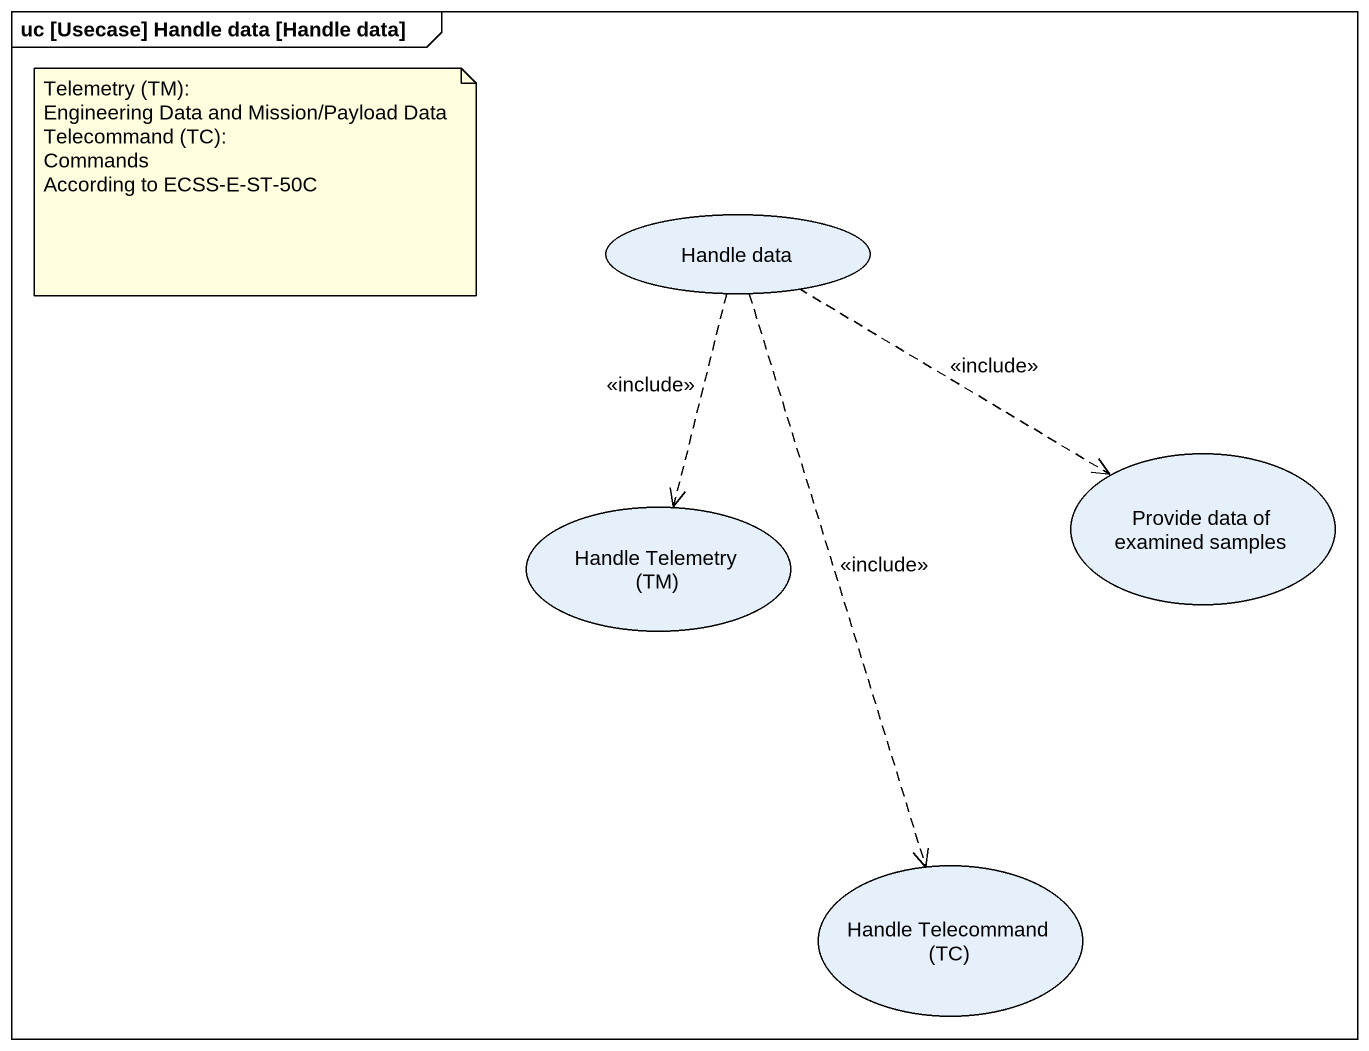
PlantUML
@startuml
mainframe uc [Usecase] Handle data [Handle data]
usecase "Handle data" as Handle_data
usecase "Handle Telemetry (TM)" as Handle_Telemetry_TM
usecase "Provide data of examined samples" as Provide_data_of_examined
usecase "Handle Telecommand (TC)" as Handle_Telecommand_TC
Handle_data ..> Handle_Telemetry_TM : <<include>>
Handle_data .right.> Provide_data_of_examined : <<include>>
Handle_data ..> Handle_Telecommand_TC : <<include>>
note as N1
  Telemetry (TM):
  Engineering Data and Mission/Payload Data
  Telecommand (TC):
  Commands
  According to ECSS-E-ST-50C
end note
@enduml
